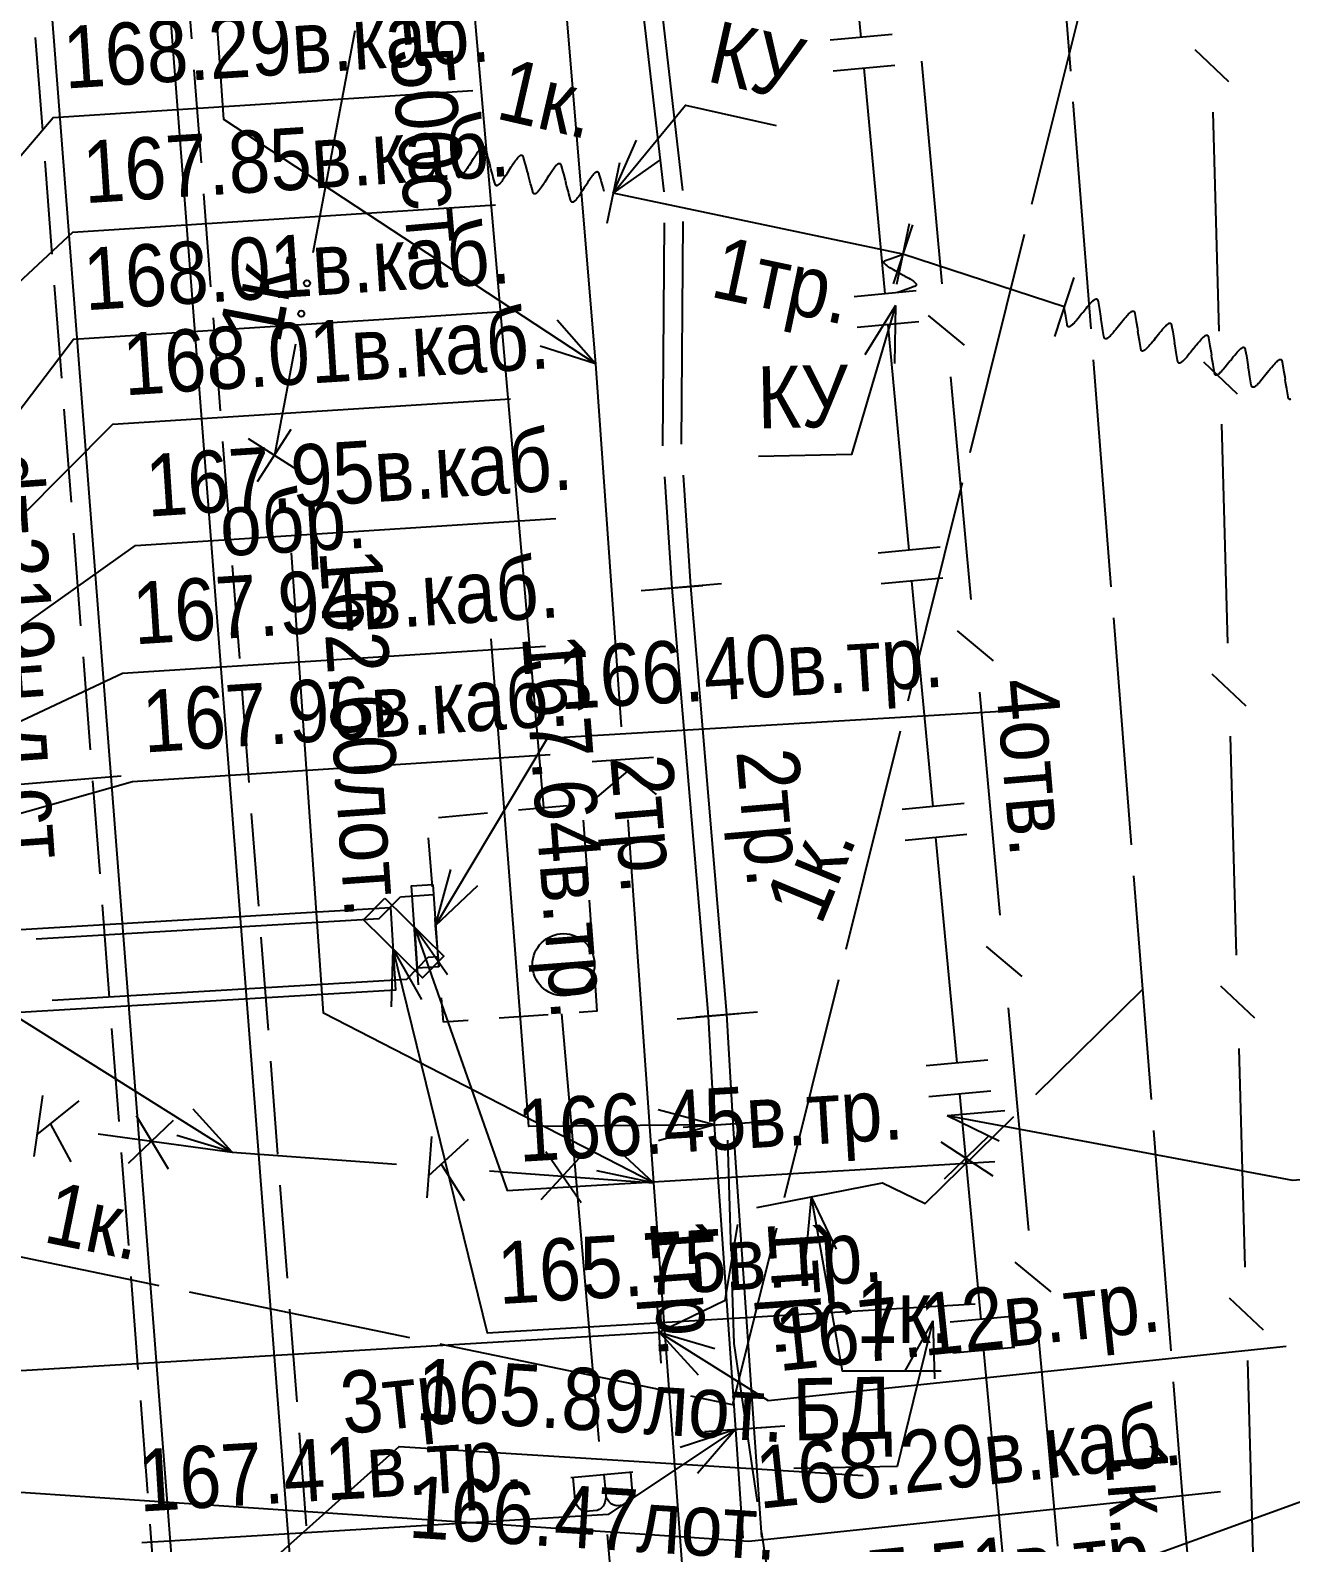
# Model space of a CAD drawing. Header units: metres. Extents: x -3947 to -3704, y 4976 to 6609.
# Drawn here: x -3841.63 to -3821.34, y 5769.34 to 5793.68 of the extents above; entities that cross this region are included whole.
import ezdxf
from ezdxf.enums import TextEntityAlignment as Align

# ---------------------------------------------------------------- set-up
doc = ezdxf.new("R2010")
doc.units = ezdxf.units.M
doc.header["$MEASUREMENT"] = 0
for name, color, linetype, lineweight in [('Водопровод', 7, 'Continuous', 25), ('Водосток', 7, 'Continuous', 25), ('Газопровод', 7, 'Continuous', 25), ('Кабели', 7, 'Continuous', 25), ('Кабель защиты', 7, 'Continuous', 25), ('Кабель связи', 7, 'Continuous', 25), ('Кабель электрический', 7, 'Continuous', 25), ('Канализация самотёчная', 7, 'Continuous', 25), ('Подземные коммуникации', 7, 'Continuous', 25)]:
    doc.layers.add(name, color=color, linetype=linetype, lineweight=lineweight)
doc.styles.add('Style-RUSSIAN_1251', font='RUSSIAN_1251.shx')
doc.styles.add('Style-RUSSIAN_1251 I 0.00000', font='RUSSIAN_1251.shx')

msp = doc.modelspace()

# ---------------------------------------------------------------- linework, layer by layer
at = {"layer": 'Водопровод', "linetype": 'Continuous'}
for p, q in [((-3834.727, 5796.803), (-3833.366, 5781.166)), ((-3833.773, 5781.129), (-3832.985, 5781.202)), ((-3835.059, 5781.009), (-3834.271, 5781.082)), ((-3832.727, 5780.965), (-3832.671, 5780.176)), ((-3835.155, 5779.892), (-3835.219, 5780.68)), ((-3835.104, 5779.268), (-3834.857, 5780.169)), ((-3836.012, 5779.382), (-3835.669, 5779.73)), ((-3835.669, 5779.73), (-3835.139, 5779.767)), ((-3835.104, 5779.268), (-3834.427, 5779.912)), ((-3832.635, 5779.677), (-3832.579, 5778.888)), ((-3841.535, 5779.054), (-3836.012, 5779.382)), ((-3835.446, 5779.244), (-3835.383, 5778.312)), ((-3835.446, 5779.244), (-3834.911, 5778.478)), ((-3835.791, 5778.894), (-3835.82, 5777.96)), ((-3835.791, 5778.894), (-3835.334, 5778.079)), ((-3835.57, 5778.406), (-3835.223, 5778.758)), ((-3835.223, 5778.758), (-3835.069, 5778.769)), ((-3841.278, 5778.067), (-3835.57, 5778.406)), ((-3834.977, 5777.712), (-3835.009, 5778.106)), ((-3833.295, 5777.833), (-3834.084, 5777.776)), ((-3833.076, 5777.848), (-3832.475, 5770.965)), ((-3834.582, 5777.74), (-3834.977, 5777.712)), ((-3831.932, 5770.469), (-3832.926, 5770.382)), ((-3832.894, 5770.385), (-3832.862, 5770.024)), ((-3832.395, 5770.428), (-3832.367, 5770.108)), ((-3832.344, 5769.471), (-3831.743, 5762.588))]:
    msp.add_line(p, q, dxfattribs=at)
at = {"layer": 'Водопровод', "linetype": 'Continuous', "flags": 128}
for points in [[(-3835.104, 5779.268), (-3833.301, 5782.283), (-3825.457, 5782.749)], [(-3848.52, 5778.138), (-3847.956, 5781.033), (-3840.167, 5781.678)], [(-3835.151, 5779.931), (-3835.057, 5778.605), (-3835.399, 5778.581), (-3835.493, 5779.907), (-3835.151, 5779.931)], [(-3835.83, 5779.558), (-3835.752, 5778.23), (-3848.481, 5777.474), (-3848.559, 5778.802), (-3835.83, 5779.558)], [(-3835.92, 5779.711), (-3834.972, 5778.777), (-3835.317, 5778.427), (-3836.265, 5779.361), (-3835.92, 5779.711)], [(-3835.446, 5779.244), (-3833.953, 5775.002), (-3826.102, 5775.469)], [(-3835.05, 5778.605), (-3835.104, 5779.268), (-3835.114, 5779.393)], [(-3835.791, 5778.894), (-3834.277, 5772.713), (-3826.419, 5773.18)], [(-3832.543, 5778.389), (-3832.507, 5777.889), (-3832.796, 5777.868)], [(-3831.969, 5770.466), (-3831.941, 5770.148), (-3831.944, 5770.118), (-3831.958, 5770.066), (-3831.982, 5770.017), (-3831.995, 5769.997), (-3832.012, 5769.979), (-3832.035, 5769.962), (-3832.064, 5769.946), (-3832.078, 5769.941), (-3832.194, 5769.931), (-3832.217, 5769.935), (-3832.247, 5769.945), (-3832.269, 5769.958), (-3832.291, 5769.973), (-3832.314, 5769.999), (-3832.336, 5770.033), (-3832.352, 5770.063), (-3832.367, 5770.108), (-3832.367, 5770.07), (-3832.368, 5770.036), (-3832.379, 5769.986), (-3832.393, 5769.955), (-3832.409, 5769.925), (-3832.438, 5769.893), (-3832.471, 5769.869), (-3832.502, 5769.857), (-3832.692, 5769.841), (-3832.711, 5769.843), (-3832.738, 5769.852), (-3832.769, 5769.87), (-3832.8, 5769.899), (-3832.821, 5769.925), (-3832.846, 5769.97), (-3832.857, 5769.997), (-3832.862, 5770.024)]]:
    msp.add_lwpolyline(points, dxfattribs=at)
at = {"layer": 'Водопровод', "linetype": 'Continuous'}
msp.add_arc((-3833.046, 5778.638), 0.5, 0, 360, dxfattribs=at)
at = {"layer": 'Водосток', "linetype": 'Continuous', "flags": 128}
for points in [[(-3831.834, 5766.138), (-3813.983, 5772.606), (-3806.554, 5772.862)], [(-3842.93, 5764.409), (-3835.69, 5770.882), (-3828.221, 5770.42)]]:
    msp.add_lwpolyline(points, dxfattribs=at)
at = {"layer": 'Газопровод', "linetype": 'Continuous'}
for p, q in [((-3828.255, 5793.562), (-3828.594, 5797.191)), ((-3827.757, 5793.609), (-3828.753, 5793.516)), ((-3827.71, 5793.111), (-3828.706, 5793.018)), ((-3827.869, 5789.436), (-3828.208, 5793.064)), ((-3827.371, 5789.482), (-3828.367, 5789.389)), ((-3827.325, 5788.985), (-3828.32, 5788.891)), ((-3827.483, 5785.309), (-3827.822, 5788.938)), ((-3826.985, 5785.356), (-3827.981, 5785.263)), ((-3826.939, 5784.858), (-3827.934, 5784.765)), ((-3827.097, 5781.183), (-3827.437, 5784.812)), ((-3826.599, 5781.23), (-3827.595, 5781.136)), ((-3826.553, 5780.732), (-3827.548, 5780.639)), ((-3826.711, 5777.057), (-3827.051, 5780.685)), ((-3826.214, 5777.103), (-3827.209, 5777.01)), ((-3826.167, 5776.605), (-3827.163, 5776.512)), ((-3826.325, 5772.93), (-3826.665, 5776.559)), ((-3826.913, 5775.192), (-3826.195, 5775.89)), ((-3826.97, 5775.789), (-3826.133, 5775.243)), ((-3825.828, 5772.977), (-3826.823, 5772.884)), ((-3825.781, 5772.479), (-3826.777, 5772.386)), ((-3825.94, 5768.804), (-3826.279, 5772.432))]:
    msp.add_line(p, q, dxfattribs=at)
at = {"layer": 'Кабели', "linetype": 'Continuous', "flags": 128}
for points in [[(-3846.46, 5786.165), (-3841.262, 5792.274), (-3834.503, 5792.708)], [(-3851.93, 5780.19), (-3840.946, 5790.429), (-3834.138, 5790.866)], [(-3846.346, 5781.581), (-3840.935, 5788.706), (-3834.02, 5789.15)], [(-3846.991, 5780.603), (-3840.302, 5787.335), (-3833.897, 5787.747)], [(-3846.332, 5780.84), (-3839.934, 5785.385), (-3833.168, 5785.819)], [(-3847.077, 5780.074), (-3840.144, 5783.328), (-3833.336, 5783.766)], [(-3846.33, 5779.79), (-3839.986, 5781.589), (-3833.263, 5782.021)], [(-3845.06, 5770.37), (-3830.061, 5769.36), (-3822.473, 5770.159)]]:
    msp.add_lwpolyline(points, dxfattribs=at)
at = {"layer": 'Кабель защиты', "linetype": 'Continuous'}
for p, q in [((-3832.247, 5791.054), (-3831.869, 5791.908)), ((-3832.144, 5791.543), (-3832.35, 5790.565)), ((-3832.247, 5791.054), (-3831.483, 5791.591)), ((-3827.428, 5790.547), (-3827.738, 5789.597)), ((-3827.48, 5790.561), (-3827.686, 5789.583)), ((-3824.832, 5789.7), (-3825.142, 5788.75)), ((-3827.702, 5789.246), (-3828.197, 5788.454)), ((-3827.702, 5789.246), (-3827.717, 5788.312))]:
    msp.add_line(p, q, dxfattribs=at)
at = {"layer": 'Кабель защиты', "linetype": 'Continuous', "flags": 128}
for points in [[(-3832.247, 5791.054), (-3831.084, 5792.472), (-3829.623, 5792.143)], [(-3834.532, 5791.555), (-3834.523, 5791.568), (-3834.496, 5791.611), (-3834.483, 5791.631), (-3834.465, 5791.659), (-3834.443, 5791.691), (-3834.428, 5791.712), (-3834.413, 5791.733), (-3834.402, 5791.747), (-3834.389, 5791.762), (-3834.381, 5791.77), (-3834.374, 5791.777), (-3834.368, 5791.783), (-3834.365, 5791.786), (-3834.362, 5791.788), (-3834.357, 5791.792), (-3834.354, 5791.794), (-3834.351, 5791.796), (-3834.348, 5791.798), (-3834.345, 5791.799), (-3834.341, 5791.8), (-3834.339, 5791.801), (-3834.337, 5791.801), (-3834.335, 5791.801), (-3834.334, 5791.802), (-3834.332, 5791.802), (-3834.33, 5791.802), (-3834.329, 5791.801), (-3834.327, 5791.801), (-3834.326, 5791.801), (-3834.325, 5791.8), (-3834.324, 5791.8), (-3834.323, 5791.799), (-3834.322, 5791.798), (-3834.32, 5791.798), (-3834.319, 5791.797), (-3834.317, 5791.795), (-3834.316, 5791.794), (-3834.316, 5791.793), (-3834.315, 5791.792), (-3834.314, 5791.79), (-3834.313, 5791.789), (-3834.312, 5791.788), (-3834.311, 5791.785), (-3834.31, 5791.783), (-3834.308, 5791.78), (-3834.307, 5791.775), (-3834.305, 5791.771), (-3834.303, 5791.763), (-3834.276, 5791.668), (-3834.267, 5791.636), (-3834.238, 5791.53), (-3834.227, 5791.488)], [(-3833.922, 5791.422), (-3833.914, 5791.434), (-3833.886, 5791.478), (-3833.874, 5791.497), (-3833.855, 5791.526), (-3833.834, 5791.557), (-3833.819, 5791.579), (-3833.804, 5791.599), (-3833.792, 5791.614), (-3833.78, 5791.628), (-3833.772, 5791.637), (-3833.765, 5791.644), (-3833.759, 5791.649), (-3833.756, 5791.652), (-3833.753, 5791.654), (-3833.748, 5791.658), (-3833.744, 5791.661), (-3833.741, 5791.662), (-3833.738, 5791.664), (-3833.735, 5791.665), (-3833.732, 5791.667), (-3833.729, 5791.667), (-3833.728, 5791.668), (-3833.726, 5791.668), (-3833.724, 5791.668), (-3833.723, 5791.668), (-3833.721, 5791.668), (-3833.719, 5791.668), (-3833.717, 5791.667), (-3833.716, 5791.667), (-3833.715, 5791.666), (-3833.714, 5791.666), (-3833.713, 5791.665), (-3833.712, 5791.665), (-3833.711, 5791.664), (-3833.71, 5791.663), (-3833.708, 5791.661), (-3833.707, 5791.66), (-3833.706, 5791.659), (-3833.705, 5791.658), (-3833.704, 5791.657), (-3833.703, 5791.655), (-3833.703, 5791.654), (-3833.701, 5791.651), (-3833.7, 5791.649), (-3833.699, 5791.646), (-3833.697, 5791.642), (-3833.696, 5791.638), (-3833.694, 5791.63), (-3833.666, 5791.534), (-3833.658, 5791.502), (-3833.629, 5791.396), (-3833.617, 5791.355)], [(-3834.532, 5791.555), (-3834.54, 5791.542), (-3834.567, 5791.499), (-3834.58, 5791.48), (-3834.599, 5791.451), (-3834.62, 5791.42), (-3834.635, 5791.398), (-3834.65, 5791.378), (-3834.662, 5791.363), (-3834.674, 5791.349), (-3834.682, 5791.34), (-3834.689, 5791.333), (-3834.695, 5791.327), (-3834.698, 5791.325), (-3834.701, 5791.323), (-3834.706, 5791.319), (-3834.71, 5791.316), (-3834.712, 5791.315), (-3834.715, 5791.313), (-3834.718, 5791.312), (-3834.722, 5791.31), (-3834.725, 5791.31), (-3834.726, 5791.309), (-3834.728, 5791.309), (-3834.729, 5791.309), (-3834.731, 5791.309), (-3834.733, 5791.309), (-3834.735, 5791.309), (-3834.737, 5791.31), (-3834.737, 5791.31), (-3834.738, 5791.311), (-3834.739, 5791.311), (-3834.74, 5791.312), (-3834.742, 5791.312), (-3834.743, 5791.313), (-3834.744, 5791.314), (-3834.746, 5791.316), (-3834.747, 5791.317), (-3834.747, 5791.318), (-3834.748, 5791.319), (-3834.749, 5791.32), (-3834.75, 5791.321), (-3834.751, 5791.323), (-3834.753, 5791.326), (-3834.754, 5791.328), (-3834.755, 5791.331), (-3834.757, 5791.335), (-3834.758, 5791.339), (-3834.76, 5791.347), (-3834.787, 5791.443), (-3834.796, 5791.475), (-3834.825, 5791.581), (-3834.836, 5791.622)], [(-3833.922, 5791.422), (-3833.93, 5791.409), (-3833.958, 5791.366), (-3833.97, 5791.346), (-3833.989, 5791.318), (-3834.011, 5791.286), (-3834.026, 5791.265), (-3834.041, 5791.244), (-3834.052, 5791.23), (-3834.064, 5791.215), (-3834.072, 5791.207), (-3834.079, 5791.2), (-3834.086, 5791.194), (-3834.088, 5791.191), (-3834.091, 5791.189), (-3834.097, 5791.185), (-3834.1, 5791.183), (-3834.103, 5791.181), (-3834.106, 5791.179), (-3834.109, 5791.178), (-3834.113, 5791.177), (-3834.115, 5791.176), (-3834.117, 5791.176), (-3834.118, 5791.175), (-3834.12, 5791.175), (-3834.121, 5791.175), (-3834.123, 5791.175), (-3834.125, 5791.176), (-3834.127, 5791.176), (-3834.128, 5791.176), (-3834.129, 5791.177), (-3834.13, 5791.177), (-3834.131, 5791.178), (-3834.132, 5791.178), (-3834.133, 5791.179), (-3834.135, 5791.18), (-3834.136, 5791.182), (-3834.137, 5791.183), (-3834.138, 5791.184), (-3834.139, 5791.185), (-3834.14, 5791.186), (-3834.141, 5791.188), (-3834.142, 5791.189), (-3834.143, 5791.192), (-3834.144, 5791.194), (-3834.145, 5791.197), (-3834.147, 5791.202), (-3834.148, 5791.206), (-3834.151, 5791.213), (-3834.178, 5791.309), (-3834.186, 5791.341), (-3834.215, 5791.447), (-3834.227, 5791.488)], [(-3833.313, 5791.288), (-3833.304, 5791.301), (-3833.277, 5791.344), (-3833.264, 5791.363), (-3833.246, 5791.392), (-3833.224, 5791.424), (-3833.209, 5791.445), (-3833.194, 5791.465), (-3833.183, 5791.48), (-3833.17, 5791.494), (-3833.162, 5791.503), (-3833.155, 5791.51), (-3833.149, 5791.516), (-3833.146, 5791.518), (-3833.143, 5791.521), (-3833.138, 5791.525), (-3833.134, 5791.527), (-3833.132, 5791.529), (-3833.129, 5791.53), (-3833.126, 5791.532), (-3833.122, 5791.533), (-3833.12, 5791.533), (-3833.118, 5791.534), (-3833.116, 5791.534), (-3833.115, 5791.534), (-3833.113, 5791.534), (-3833.111, 5791.534), (-3833.11, 5791.534), (-3833.108, 5791.533), (-3833.107, 5791.533), (-3833.106, 5791.533), (-3833.105, 5791.532), (-3833.104, 5791.532), (-3833.103, 5791.531), (-3833.101, 5791.53), (-3833.1, 5791.529), (-3833.098, 5791.528), (-3833.097, 5791.527), (-3833.097, 5791.526), (-3833.096, 5791.524), (-3833.095, 5791.523), (-3833.094, 5791.522), (-3833.093, 5791.521), (-3833.092, 5791.518), (-3833.091, 5791.516), (-3833.089, 5791.512), (-3833.088, 5791.508), (-3833.086, 5791.504), (-3833.084, 5791.496), (-3833.057, 5791.4), (-3833.048, 5791.368), (-3833.019, 5791.262), (-3833.008, 5791.221)], [(-3833.313, 5791.288), (-3833.321, 5791.275), (-3833.348, 5791.232), (-3833.361, 5791.213), (-3833.38, 5791.184), (-3833.401, 5791.152), (-3833.416, 5791.131), (-3833.431, 5791.111), (-3833.443, 5791.096), (-3833.455, 5791.082), (-3833.463, 5791.073), (-3833.47, 5791.066), (-3833.476, 5791.06), (-3833.479, 5791.058), (-3833.482, 5791.055), (-3833.487, 5791.051), (-3833.491, 5791.049), (-3833.493, 5791.047), (-3833.496, 5791.046), (-3833.499, 5791.044), (-3833.503, 5791.043), (-3833.506, 5791.042), (-3833.507, 5791.042), (-3833.509, 5791.042), (-3833.51, 5791.042), (-3833.512, 5791.042), (-3833.514, 5791.042), (-3833.516, 5791.042), (-3833.518, 5791.042), (-3833.518, 5791.043), (-3833.519, 5791.043), (-3833.52, 5791.044), (-3833.521, 5791.044), (-3833.523, 5791.045), (-3833.524, 5791.046), (-3833.525, 5791.047), (-3833.527, 5791.048), (-3833.528, 5791.049), (-3833.528, 5791.05), (-3833.529, 5791.051), (-3833.53, 5791.053), (-3833.531, 5791.054), (-3833.532, 5791.055), (-3833.534, 5791.058), (-3833.535, 5791.06), (-3833.536, 5791.063), (-3833.538, 5791.068), (-3833.539, 5791.072), (-3833.541, 5791.08), (-3833.568, 5791.176), (-3833.577, 5791.207), (-3833.606, 5791.313), (-3833.617, 5791.355)], [(-3832.703, 5791.154), (-3832.711, 5791.141), (-3832.739, 5791.098), (-3832.751, 5791.079), (-3832.77, 5791.05), (-3832.791, 5791.019), (-3832.807, 5790.997), (-3832.822, 5790.977), (-3832.833, 5790.962), (-3832.845, 5790.948), (-3832.853, 5790.939), (-3832.86, 5790.932), (-3832.867, 5790.926), (-3832.869, 5790.924), (-3832.872, 5790.921), (-3832.878, 5790.918), (-3832.881, 5790.915), (-3832.884, 5790.914), (-3832.887, 5790.912), (-3832.89, 5790.911), (-3832.894, 5790.909), (-3832.896, 5790.909), (-3832.898, 5790.908), (-3832.899, 5790.908), (-3832.901, 5790.908), (-3832.902, 5790.908), (-3832.904, 5790.908), (-3832.906, 5790.908), (-3832.908, 5790.909), (-3832.909, 5790.909), (-3832.91, 5790.909), (-3832.911, 5790.91), (-3832.912, 5790.91), (-3832.913, 5790.911), (-3832.914, 5790.912), (-3832.916, 5790.913), (-3832.917, 5790.914), (-3832.918, 5790.916), (-3832.919, 5790.916), (-3832.92, 5790.918), (-3832.921, 5790.919), (-3832.922, 5790.92), (-3832.923, 5790.922), (-3832.924, 5790.924), (-3832.925, 5790.926), (-3832.926, 5790.93), (-3832.928, 5790.934), (-3832.929, 5790.938), (-3832.932, 5790.946), (-3832.959, 5791.042), (-3832.967, 5791.074), (-3832.996, 5791.18), (-3833.008, 5791.221)], [(-3832.703, 5791.154), (-3832.695, 5791.167), (-3832.667, 5791.21), (-3832.655, 5791.229), (-3832.636, 5791.258), (-3832.615, 5791.29), (-3832.6, 5791.311), (-3832.585, 5791.331), (-3832.573, 5791.346), (-3832.561, 5791.36), (-3832.553, 5791.369), (-3832.546, 5791.376), (-3832.54, 5791.382), (-3832.537, 5791.384), (-3832.534, 5791.387), (-3832.529, 5791.391), (-3832.525, 5791.393), (-3832.522, 5791.395), (-3832.519, 5791.396), (-3832.516, 5791.398), (-3832.513, 5791.399), (-3832.51, 5791.4), (-3832.509, 5791.4), (-3832.507, 5791.4), (-3832.505, 5791.4), (-3832.504, 5791.401), (-3832.502, 5791.4), (-3832.5, 5791.4), (-3832.498, 5791.4), (-3832.497, 5791.399), (-3832.496, 5791.399), (-3832.495, 5791.399), (-3832.494, 5791.398), (-3832.493, 5791.397), (-3832.492, 5791.396), (-3832.491, 5791.395), (-3832.489, 5791.394), (-3832.488, 5791.393), (-3832.487, 5791.392), (-3832.486, 5791.391), (-3832.485, 5791.389), (-3832.484, 5791.388), (-3832.484, 5791.387), (-3832.482, 5791.384), (-3832.481, 5791.382), (-3832.48, 5791.379), (-3832.478, 5791.374), (-3832.477, 5791.37), (-3832.475, 5791.362), (-3832.447, 5791.266), (-3832.439, 5791.235), (-3832.41, 5791.129), (-3832.398, 5791.087)], [(-3827.583, 5790.072), (-3832.247, 5791.054)], [(-3827.627, 5789.764), (-3827.641, 5789.771), (-3827.686, 5789.795), (-3827.706, 5789.806), (-3827.736, 5789.823), (-3827.769, 5789.842), (-3827.791, 5789.855), (-3827.813, 5789.869), (-3827.828, 5789.879), (-3827.843, 5789.89), (-3827.853, 5789.898), (-3827.86, 5789.904), (-3827.866, 5789.91), (-3827.869, 5789.913), (-3827.872, 5789.915), (-3827.876, 5789.92), (-3827.879, 5789.924), (-3827.88, 5789.926), (-3827.882, 5789.929), (-3827.884, 5789.932), (-3827.885, 5789.936), (-3827.886, 5789.938), (-3827.887, 5789.94), (-3827.887, 5789.941), (-3827.887, 5789.943), (-3827.888, 5789.944), (-3827.888, 5789.946), (-3827.887, 5789.948), (-3827.887, 5789.95), (-3827.887, 5789.951), (-3827.887, 5789.952), (-3827.886, 5789.953), (-3827.886, 5789.954), (-3827.885, 5789.955), (-3827.884, 5789.957), (-3827.883, 5789.958), (-3827.882, 5789.96), (-3827.881, 5789.961), (-3827.88, 5789.962), (-3827.879, 5789.963), (-3827.878, 5789.964), (-3827.876, 5789.965), (-3827.875, 5789.965), (-3827.873, 5789.967), (-3827.871, 5789.968), (-3827.867, 5789.97), (-3827.863, 5789.972), (-3827.859, 5789.973), (-3827.852, 5789.976), (-3827.758, 5790.01), (-3827.727, 5790.021), (-3827.623, 5790.058), (-3827.583, 5790.072)], [(-3824.987, 5789.225), (-3827.583, 5790.072)], [(-3827.627, 5789.764), (-3827.614, 5789.756), (-3827.569, 5789.732), (-3827.549, 5789.721), (-3827.519, 5789.704), (-3827.486, 5789.685), (-3827.463, 5789.672), (-3827.442, 5789.658), (-3827.426, 5789.648), (-3827.411, 5789.637), (-3827.402, 5789.629), (-3827.395, 5789.623), (-3827.388, 5789.617), (-3827.386, 5789.614), (-3827.383, 5789.612), (-3827.379, 5789.607), (-3827.376, 5789.603), (-3827.374, 5789.601), (-3827.372, 5789.598), (-3827.371, 5789.595), (-3827.369, 5789.591), (-3827.368, 5789.589), (-3827.368, 5789.587), (-3827.368, 5789.586), (-3827.367, 5789.584), (-3827.367, 5789.583), (-3827.367, 5789.581), (-3827.367, 5789.579), (-3827.368, 5789.577), (-3827.368, 5789.576), (-3827.368, 5789.575), (-3827.369, 5789.574), (-3827.369, 5789.573), (-3827.37, 5789.572), (-3827.37, 5789.571), (-3827.371, 5789.569), (-3827.373, 5789.567), (-3827.374, 5789.566), (-3827.374, 5789.566), (-3827.376, 5789.564), (-3827.377, 5789.563), (-3827.378, 5789.562), (-3827.379, 5789.562), (-3827.382, 5789.56), (-3827.384, 5789.559), (-3827.387, 5789.557), (-3827.391, 5789.555), (-3827.395, 5789.554), (-3827.403, 5789.551), (-3827.497, 5789.517), (-3827.528, 5789.506), (-3827.631, 5789.469), (-3827.672, 5789.455)], [(-3827.702, 5789.246), (-3828.411, 5786.848), (-3829.907, 5786.818)], [(-3824.691, 5789.128), (-3824.7, 5789.116), (-3824.732, 5789.076), (-3824.746, 5789.058), (-3824.768, 5789.031), (-3824.793, 5789.002), (-3824.81, 5788.982), (-3824.827, 5788.963), (-3824.84, 5788.95), (-3824.853, 5788.937), (-3824.862, 5788.929), (-3824.87, 5788.923), (-3824.877, 5788.918), (-3824.88, 5788.916), (-3824.883, 5788.914), (-3824.888, 5788.91), (-3824.892, 5788.908), (-3824.895, 5788.907), (-3824.898, 5788.906), (-3824.901, 5788.904), (-3824.905, 5788.903), (-3824.908, 5788.903), (-3824.909, 5788.903), (-3824.911, 5788.903), (-3824.913, 5788.903), (-3824.914, 5788.903), (-3824.916, 5788.903), (-3824.918, 5788.904), (-3824.92, 5788.904), (-3824.92, 5788.905), (-3824.921, 5788.905), (-3824.922, 5788.906), (-3824.923, 5788.906), (-3824.924, 5788.907), (-3824.925, 5788.908), (-3824.927, 5788.909), (-3824.928, 5788.911), (-3824.929, 5788.912), (-3824.93, 5788.913), (-3824.931, 5788.914), (-3824.931, 5788.916), (-3824.932, 5788.917), (-3824.933, 5788.919), (-3824.934, 5788.922), (-3824.935, 5788.924), (-3824.936, 5788.927), (-3824.937, 5788.932), (-3824.938, 5788.936), (-3824.939, 5788.944), (-3824.957, 5789.042), (-3824.962, 5789.075), (-3824.98, 5789.183), (-3824.987, 5789.225)], [(-3824.691, 5789.128), (-3824.681, 5789.14), (-3824.65, 5789.18), (-3824.635, 5789.198), (-3824.614, 5789.225), (-3824.589, 5789.254), (-3824.572, 5789.274), (-3824.555, 5789.292), (-3824.542, 5789.306), (-3824.528, 5789.319), (-3824.52, 5789.327), (-3824.512, 5789.333), (-3824.505, 5789.338), (-3824.502, 5789.34), (-3824.499, 5789.342), (-3824.493, 5789.346), (-3824.49, 5789.348), (-3824.487, 5789.349), (-3824.483, 5789.35), (-3824.48, 5789.351), (-3824.477, 5789.352), (-3824.474, 5789.353), (-3824.472, 5789.353), (-3824.471, 5789.353), (-3824.469, 5789.353), (-3824.468, 5789.353), (-3824.466, 5789.352), (-3824.464, 5789.352), (-3824.462, 5789.351), (-3824.461, 5789.351), (-3824.46, 5789.351), (-3824.459, 5789.35), (-3824.458, 5789.349), (-3824.457, 5789.349), (-3824.456, 5789.348), (-3824.455, 5789.346), (-3824.454, 5789.345), (-3824.453, 5789.344), (-3824.452, 5789.343), (-3824.451, 5789.341), (-3824.45, 5789.34), (-3824.45, 5789.338), (-3824.449, 5789.337), (-3824.448, 5789.334), (-3824.447, 5789.332), (-3824.446, 5789.329), (-3824.445, 5789.324), (-3824.444, 5789.32), (-3824.442, 5789.312), (-3824.425, 5789.214), (-3824.42, 5789.181), (-3824.402, 5789.073), (-3824.394, 5789.031)], [(-3824.098, 5788.933), (-3824.107, 5788.921), (-3824.139, 5788.881), (-3824.153, 5788.863), (-3824.175, 5788.837), (-3824.2, 5788.807), (-3824.217, 5788.788), (-3824.234, 5788.769), (-3824.247, 5788.755), (-3824.26, 5788.742), (-3824.269, 5788.735), (-3824.277, 5788.728), (-3824.284, 5788.723), (-3824.287, 5788.721), (-3824.29, 5788.719), (-3824.296, 5788.715), (-3824.299, 5788.714), (-3824.302, 5788.712), (-3824.305, 5788.711), (-3824.309, 5788.71), (-3824.312, 5788.709), (-3824.315, 5788.708), (-3824.316, 5788.708), (-3824.318, 5788.708), (-3824.32, 5788.708), (-3824.321, 5788.708), (-3824.323, 5788.709), (-3824.325, 5788.709), (-3824.327, 5788.71), (-3824.327, 5788.71), (-3824.329, 5788.711), (-3824.329, 5788.711), (-3824.33, 5788.712), (-3824.331, 5788.713), (-3824.333, 5788.714), (-3824.334, 5788.715), (-3824.335, 5788.716), (-3824.336, 5788.718), (-3824.337, 5788.719), (-3824.338, 5788.72), (-3824.339, 5788.721), (-3824.339, 5788.723), (-3824.34, 5788.724), (-3824.341, 5788.727), (-3824.342, 5788.729), (-3824.343, 5788.733), (-3824.344, 5788.737), (-3824.345, 5788.741), (-3824.346, 5788.749), (-3824.364, 5788.847), (-3824.369, 5788.88), (-3824.387, 5788.988), (-3824.394, 5789.031)], [(-3824.098, 5788.933), (-3824.089, 5788.945), (-3824.057, 5788.985), (-3824.043, 5789.003), (-3824.021, 5789.03), (-3823.996, 5789.059), (-3823.979, 5789.079), (-3823.962, 5789.098), (-3823.949, 5789.111), (-3823.936, 5789.124), (-3823.927, 5789.132), (-3823.919, 5789.138), (-3823.912, 5789.143), (-3823.909, 5789.146), (-3823.906, 5789.148), (-3823.9, 5789.151), (-3823.897, 5789.153), (-3823.894, 5789.154), (-3823.891, 5789.156), (-3823.887, 5789.157), (-3823.884, 5789.158), (-3823.881, 5789.158), (-3823.88, 5789.158), (-3823.878, 5789.158), (-3823.876, 5789.158), (-3823.875, 5789.158), (-3823.873, 5789.158), (-3823.871, 5789.157), (-3823.869, 5789.157), (-3823.869, 5789.156), (-3823.867, 5789.156), (-3823.867, 5789.155), (-3823.866, 5789.155), (-3823.865, 5789.154), (-3823.863, 5789.153), (-3823.862, 5789.152), (-3823.861, 5789.15), (-3823.86, 5789.149), (-3823.859, 5789.148), (-3823.858, 5789.147), (-3823.857, 5789.145), (-3823.857, 5789.144), (-3823.856, 5789.143), (-3823.855, 5789.139), (-3823.854, 5789.137), (-3823.853, 5789.134), (-3823.852, 5789.129), (-3823.851, 5789.125), (-3823.85, 5789.117), (-3823.832, 5789.019), (-3823.827, 5788.987), (-3823.809, 5788.878), (-3823.802, 5788.836)], [(-3823.505, 5788.739), (-3823.515, 5788.727), (-3823.546, 5788.686), (-3823.561, 5788.669), (-3823.582, 5788.642), (-3823.607, 5788.613), (-3823.624, 5788.593), (-3823.641, 5788.574), (-3823.654, 5788.561), (-3823.668, 5788.548), (-3823.676, 5788.54), (-3823.684, 5788.534), (-3823.691, 5788.528), (-3823.694, 5788.526), (-3823.697, 5788.524), (-3823.703, 5788.521), (-3823.706, 5788.519), (-3823.709, 5788.517), (-3823.713, 5788.516), (-3823.716, 5788.515), (-3823.719, 5788.514), (-3823.722, 5788.514), (-3823.724, 5788.514), (-3823.725, 5788.514), (-3823.727, 5788.514), (-3823.728, 5788.514), (-3823.73, 5788.514), (-3823.732, 5788.514), (-3823.734, 5788.515), (-3823.735, 5788.515), (-3823.736, 5788.516), (-3823.737, 5788.517), (-3823.738, 5788.517), (-3823.739, 5788.518), (-3823.74, 5788.519), (-3823.741, 5788.52), (-3823.742, 5788.522), (-3823.743, 5788.523), (-3823.744, 5788.524), (-3823.745, 5788.525), (-3823.746, 5788.527), (-3823.746, 5788.528), (-3823.747, 5788.529), (-3823.748, 5788.532), (-3823.749, 5788.535), (-3823.75, 5788.538), (-3823.751, 5788.542), (-3823.752, 5788.547), (-3823.754, 5788.555), (-3823.771, 5788.653), (-3823.776, 5788.685), (-3823.794, 5788.794), (-3823.802, 5788.836)], [(-3823.505, 5788.739), (-3823.496, 5788.751), (-3823.464, 5788.791), (-3823.45, 5788.809), (-3823.428, 5788.835), (-3823.403, 5788.865), (-3823.386, 5788.884), (-3823.369, 5788.903), (-3823.356, 5788.916), (-3823.343, 5788.929), (-3823.334, 5788.937), (-3823.326, 5788.944), (-3823.319, 5788.949), (-3823.316, 5788.951), (-3823.313, 5788.953), (-3823.308, 5788.956), (-3823.304, 5788.958), (-3823.301, 5788.96), (-3823.298, 5788.961), (-3823.295, 5788.962), (-3823.291, 5788.963), (-3823.288, 5788.963), (-3823.287, 5788.964), (-3823.285, 5788.964), (-3823.283, 5788.964), (-3823.282, 5788.964), (-3823.28, 5788.963), (-3823.278, 5788.963), (-3823.276, 5788.962), (-3823.276, 5788.962), (-3823.275, 5788.961), (-3823.274, 5788.961), (-3823.273, 5788.96), (-3823.272, 5788.959), (-3823.271, 5788.958), (-3823.269, 5788.957), (-3823.268, 5788.955), (-3823.267, 5788.954), (-3823.266, 5788.953), (-3823.265, 5788.952), (-3823.265, 5788.951), (-3823.264, 5788.949), (-3823.263, 5788.948), (-3823.262, 5788.945), (-3823.261, 5788.943), (-3823.26, 5788.939), (-3823.259, 5788.935), (-3823.258, 5788.931), (-3823.257, 5788.923), (-3823.239, 5788.825), (-3823.234, 5788.792), (-3823.216, 5788.684), (-3823.209, 5788.641)], [(-3822.912, 5788.544), (-3822.903, 5788.556), (-3822.871, 5788.596), (-3822.857, 5788.614), (-3822.835, 5788.641), (-3822.811, 5788.67), (-3822.793, 5788.69), (-3822.776, 5788.708), (-3822.764, 5788.722), (-3822.75, 5788.735), (-3822.741, 5788.743), (-3822.734, 5788.749), (-3822.727, 5788.754), (-3822.724, 5788.756), (-3822.72, 5788.758), (-3822.715, 5788.762), (-3822.711, 5788.764), (-3822.708, 5788.765), (-3822.705, 5788.766), (-3822.702, 5788.767), (-3822.698, 5788.768), (-3822.695, 5788.769), (-3822.694, 5788.769), (-3822.692, 5788.769), (-3822.691, 5788.769), (-3822.689, 5788.769), (-3822.687, 5788.769), (-3822.685, 5788.768), (-3822.684, 5788.767), (-3822.683, 5788.767), (-3822.682, 5788.767), (-3822.681, 5788.766), (-3822.68, 5788.765), (-3822.679, 5788.765), (-3822.678, 5788.764), (-3822.676, 5788.762), (-3822.675, 5788.761), (-3822.674, 5788.76), (-3822.673, 5788.759), (-3822.673, 5788.757), (-3822.672, 5788.756), (-3822.671, 5788.755), (-3822.67, 5788.753), (-3822.669, 5788.75), (-3822.668, 5788.748), (-3822.667, 5788.745), (-3822.666, 5788.74), (-3822.665, 5788.736), (-3822.664, 5788.728), (-3822.647, 5788.63), (-3822.641, 5788.597), (-3822.623, 5788.489), (-3822.616, 5788.447)], [(-3822.912, 5788.544), (-3822.922, 5788.532), (-3822.953, 5788.492), (-3822.968, 5788.474), (-3822.989, 5788.447), (-3823.014, 5788.418), (-3823.031, 5788.398), (-3823.048, 5788.38), (-3823.061, 5788.366), (-3823.075, 5788.353), (-3823.083, 5788.345), (-3823.091, 5788.339), (-3823.098, 5788.334), (-3823.101, 5788.332), (-3823.104, 5788.33), (-3823.11, 5788.326), (-3823.114, 5788.324), (-3823.116, 5788.323), (-3823.12, 5788.322), (-3823.123, 5788.32), (-3823.127, 5788.32), (-3823.129, 5788.319), (-3823.131, 5788.319), (-3823.132, 5788.319), (-3823.134, 5788.319), (-3823.135, 5788.319), (-3823.137, 5788.319), (-3823.139, 5788.32), (-3823.141, 5788.32), (-3823.142, 5788.321), (-3823.143, 5788.321), (-3823.144, 5788.322), (-3823.145, 5788.323), (-3823.146, 5788.323), (-3823.147, 5788.324), (-3823.148, 5788.325), (-3823.15, 5788.327), (-3823.15, 5788.328), (-3823.151, 5788.329), (-3823.152, 5788.33), (-3823.153, 5788.332), (-3823.154, 5788.333), (-3823.154, 5788.335), (-3823.155, 5788.338), (-3823.156, 5788.34), (-3823.157, 5788.343), (-3823.158, 5788.348), (-3823.159, 5788.352), (-3823.161, 5788.36), (-3823.178, 5788.458), (-3823.183, 5788.491), (-3823.202, 5788.599), (-3823.209, 5788.641)], [(-3822.319, 5788.349), (-3822.31, 5788.361), (-3822.278, 5788.401), (-3822.264, 5788.419), (-3822.242, 5788.446), (-3822.218, 5788.475), (-3822.201, 5788.495), (-3822.184, 5788.514), (-3822.171, 5788.527), (-3822.157, 5788.54), (-3822.148, 5788.548), (-3822.141, 5788.554), (-3822.134, 5788.559), (-3822.131, 5788.562), (-3822.127, 5788.564), (-3822.122, 5788.567), (-3822.118, 5788.569), (-3822.115, 5788.57), (-3822.112, 5788.572), (-3822.109, 5788.573), (-3822.105, 5788.574), (-3822.103, 5788.574), (-3822.101, 5788.574), (-3822.099, 5788.574), (-3822.098, 5788.574), (-3822.096, 5788.574), (-3822.094, 5788.574), (-3822.093, 5788.573), (-3822.091, 5788.573), (-3822.09, 5788.572), (-3822.089, 5788.572), (-3822.088, 5788.571), (-3822.087, 5788.571), (-3822.086, 5788.57), (-3822.085, 5788.569), (-3822.084, 5788.568), (-3822.082, 5788.566), (-3822.081, 5788.565), (-3822.081, 5788.564), (-3822.08, 5788.563), (-3822.079, 5788.561), (-3822.078, 5788.56), (-3822.078, 5788.559), (-3822.076, 5788.556), (-3822.076, 5788.553), (-3822.074, 5788.55), (-3822.073, 5788.546), (-3822.072, 5788.541), (-3822.071, 5788.533), (-3822.054, 5788.435), (-3822.048, 5788.403), (-3822.03, 5788.294), (-3822.023, 5788.252)], [(-3822.319, 5788.349), (-3822.329, 5788.337), (-3822.361, 5788.297), (-3822.375, 5788.279), (-3822.397, 5788.253), (-3822.421, 5788.223), (-3822.438, 5788.204), (-3822.455, 5788.185), (-3822.468, 5788.172), (-3822.482, 5788.158), (-3822.491, 5788.151), (-3822.498, 5788.144), (-3822.505, 5788.139), (-3822.508, 5788.137), (-3822.511, 5788.135), (-3822.517, 5788.132), (-3822.521, 5788.13), (-3822.524, 5788.128), (-3822.527, 5788.127), (-3822.53, 5788.126), (-3822.534, 5788.125), (-3822.536, 5788.124), (-3822.538, 5788.124), (-3822.539, 5788.124), (-3822.541, 5788.124), (-3822.542, 5788.124), (-3822.545, 5788.125), (-3822.546, 5788.125), (-3822.548, 5788.126), (-3822.549, 5788.126), (-3822.55, 5788.127), (-3822.551, 5788.127), (-3822.552, 5788.128), (-3822.553, 5788.129), (-3822.554, 5788.13), (-3822.555, 5788.131), (-3822.557, 5788.132), (-3822.558, 5788.134), (-3822.558, 5788.135), (-3822.559, 5788.136), (-3822.56, 5788.137), (-3822.561, 5788.139), (-3822.561, 5788.14), (-3822.563, 5788.143), (-3822.563, 5788.145), (-3822.564, 5788.149), (-3822.566, 5788.153), (-3822.566, 5788.157), (-3822.568, 5788.165), (-3822.585, 5788.263), (-3822.59, 5788.296), (-3822.609, 5788.404), (-3822.616, 5788.447)], [(-3821.727, 5788.155), (-3821.736, 5788.143), (-3821.768, 5788.103), (-3821.782, 5788.085), (-3821.804, 5788.058), (-3821.828, 5788.029), (-3821.845, 5788.009), (-3821.862, 5787.99), (-3821.875, 5787.977), (-3821.889, 5787.964), (-3821.898, 5787.956), (-3821.905, 5787.95), (-3821.912, 5787.945), (-3821.915, 5787.942), (-3821.918, 5787.94), (-3821.924, 5787.937), (-3821.928, 5787.935), (-3821.931, 5787.934), (-3821.934, 5787.932), (-3821.937, 5787.931), (-3821.941, 5787.93), (-3821.943, 5787.93), (-3821.945, 5787.93), (-3821.947, 5787.93), (-3821.948, 5787.93), (-3821.95, 5787.93), (-3821.952, 5787.93), (-3821.953, 5787.931), (-3821.955, 5787.931), (-3821.956, 5787.932), (-3821.957, 5787.932), (-3821.958, 5787.933), (-3821.959, 5787.933), (-3821.96, 5787.934), (-3821.961, 5787.935), (-3821.962, 5787.936), (-3821.964, 5787.938), (-3821.965, 5787.939), (-3821.965, 5787.94), (-3821.966, 5787.941), (-3821.967, 5787.943), (-3821.968, 5787.944), (-3821.968, 5787.945), (-3821.97, 5787.948), (-3821.97, 5787.951), (-3821.972, 5787.954), (-3821.973, 5787.958), (-3821.974, 5787.963), (-3821.975, 5787.971), (-3821.992, 5788.069), (-3821.998, 5788.101), (-3822.016, 5788.21), (-3822.023, 5788.252)], [(-3821.727, 5788.155), (-3821.717, 5788.167), (-3821.685, 5788.207), (-3821.671, 5788.225), (-3821.649, 5788.251), (-3821.625, 5788.281), (-3821.608, 5788.3), (-3821.591, 5788.319), (-3821.578, 5788.332), (-3821.564, 5788.346), (-3821.555, 5788.353), (-3821.548, 5788.36), (-3821.541, 5788.365), (-3821.538, 5788.367), (-3821.535, 5788.369), (-3821.529, 5788.372), (-3821.525, 5788.374), (-3821.522, 5788.376), (-3821.519, 5788.377), (-3821.516, 5788.378), (-3821.512, 5788.379), (-3821.51, 5788.38), (-3821.508, 5788.38), (-3821.507, 5788.38), (-3821.505, 5788.38), (-3821.503, 5788.38), (-3821.501, 5788.379), (-3821.5, 5788.379), (-3821.498, 5788.378), (-3821.497, 5788.378), (-3821.496, 5788.377), (-3821.495, 5788.377), (-3821.494, 5788.376), (-3821.493, 5788.375), (-3821.492, 5788.374), (-3821.491, 5788.373), (-3821.489, 5788.372), (-3821.488, 5788.37), (-3821.488, 5788.369), (-3821.487, 5788.368), (-3821.486, 5788.367), (-3821.485, 5788.365), (-3821.485, 5788.364), (-3821.483, 5788.361), (-3821.483, 5788.359), (-3821.482, 5788.355), (-3821.48, 5788.351), (-3821.48, 5788.347), (-3821.478, 5788.339), (-3821.461, 5788.241), (-3821.456, 5788.208), (-3821.437, 5788.1), (-3821.43, 5788.057)], [(-3821.338, 5787.739), (-3821.341, 5787.738), (-3821.344, 5787.737), (-3821.348, 5787.736), (-3821.35, 5787.735), (-3821.352, 5787.735), (-3821.354, 5787.735), (-3821.355, 5787.735), (-3821.357, 5787.735), (-3821.359, 5787.735), (-3821.361, 5787.736), (-3821.362, 5787.737), (-3821.363, 5787.737), (-3821.364, 5787.737), (-3821.365, 5787.738), (-3821.366, 5787.739), (-3821.367, 5787.739), (-3821.368, 5787.74), (-3821.37, 5787.742), (-3821.371, 5787.743), (-3821.372, 5787.744), (-3821.373, 5787.745), (-3821.373, 5787.747), (-3821.374, 5787.748), (-3821.375, 5787.749), (-3821.376, 5787.751), (-3821.377, 5787.754), (-3821.378, 5787.756), (-3821.379, 5787.759), (-3821.38, 5787.764), (-3821.381, 5787.768), (-3821.382, 5787.776), (-3821.399, 5787.874), (-3821.405, 5787.907), (-3821.423, 5788.015), (-3821.43, 5788.057)]]:
    msp.add_lwpolyline(points, dxfattribs=at)
at = {"layer": 'Кабель связи', "linetype": 'Continuous'}
for p, q in [((-3836.404, 5793.667), (-3837.082, 5790.096)), ((-3822.885, 5793.365), (-3822.341, 5792.85)), ((-3826.949, 5789.594), (-3827.277, 5793.179)), ((-3822.592, 5792.358), (-3822.495, 5788.835)), ((-3826.592, 5788.608), (-3827.169, 5789.087)), ((-3837.361, 5788.622), (-3837.7, 5786.837)), ((-3822.746, 5788.343), (-3822.202, 5787.828)), ((-3826.484, 5784.516), (-3826.812, 5788.1)), ((-3822.453, 5787.336), (-3822.356, 5783.813)), ((-3838.122, 5787.107), (-3837.28, 5786.568)), ((-3837.97, 5786.415), (-3837.431, 5787.257)), ((-3826.127, 5783.529), (-3826.703, 5784.009)), ((-3822.608, 5783.321), (-3822.063, 5782.806)), ((-3826.019, 5779.437), (-3826.347, 5783.022)), ((-3822.315, 5782.314), (-3822.217, 5778.791)), ((-3825.662, 5778.451), (-3826.238, 5778.93)), ((-3822.469, 5778.299), (-3821.924, 5777.784)), ((-3825.553, 5774.359), (-3825.882, 5777.944)), ((-3822.176, 5777.292), (-3822.079, 5773.769)), ((-3825.197, 5773.372), (-3825.773, 5773.852)), ((-3822.33, 5773.277), (-3821.786, 5772.762)), ((-3825.088, 5769.281), (-3825.417, 5772.865)), ((-3822.037, 5772.27), (-3821.94, 5768.747))]:
    msp.add_line(p, q, dxfattribs=at)
for centre in [(-3837.175, 5789.605), (-3837.268, 5789.114)]:
    msp.add_circle(centre, 0.05, dxfattribs=at)
at = {"layer": 'Кабель электрический', "linetype": 'Continuous'}
for p, q in [((-3824.879, 5793.02), (-3825.165, 5796.673)), ((-3831.843, 5794.637), (-3831.431, 5791.074)), ((-3831.542, 5794.658), (-3831.131, 5791.099)), ((-3824.637, 5794.387), (-3825.512, 5790.874)), ((-3824.554, 5788.869), (-3824.84, 5792.522)), ((-3831.423, 5790.575), (-3831.45, 5786.988)), ((-3831.123, 5790.6), (-3831.15, 5787.017)), ((-3825.633, 5790.389), (-3826.508, 5786.877)), ((-3824.229, 5784.718), (-3824.515, 5788.371)), ((-3831.418, 5786.489), (-3831.3, 5784.7)), ((-3831.119, 5786.518), (-3831, 5784.73)), ((-3826.629, 5786.392), (-3827.504, 5782.879)), ((-3831.798, 5784.658), (-3830.802, 5784.742)), ((-3831.498, 5784.688), (-3830.502, 5784.772)), ((-3823.904, 5780.568), (-3824.19, 5784.22)), ((-3827.625, 5782.394), (-3828.499, 5778.882)), ((-3823.722, 5778.243), (-3823.865, 5780.069)), ((-3828.62, 5778.397), (-3829.495, 5774.884)), ((-3825.441, 5776.549), (-3823.722, 5778.243)), ((-3823.583, 5776.469), (-3823.722, 5778.243)), ((-3831.218, 5777.768), (-3830.222, 5777.852)), ((-3830.918, 5777.798), (-3829.922, 5777.882)), ((-3830.72, 5777.81), (-3830.62, 5776.063)), ((-3830.42, 5777.84), (-3830.321, 5776.093)), ((-3830.62, 5776.06), (-3831.522, 5776.303)), ((-3831.119, 5776.025), (-3830.121, 5776.095)), ((-3830.819, 5776.045), (-3829.821, 5776.115)), ((-3830.62, 5776.06), (-3831.518, 5775.803)), ((-3823.266, 5772.422), (-3823.544, 5775.97)), ((-3830.408, 5775.817), (-3830.35, 5774.035)), ((-3829.058, 5774.903), (-3829.147, 5773.973)), ((-3829.058, 5774.903), (-3828.655, 5774.06)), ((-3835.52, 5772.633), (-3839.064, 5773.37)), ((-3831.476, 5772.228), (-3831.536, 5773.226)), ((-3831.506, 5772.727), (-3830.877, 5772.037)), ((-3831.506, 5772.727), (-3830.611, 5772.46)), ((-3831.487, 5771.794), (-3835.03, 5772.531)), ((-3830.479, 5771.145), (-3829.481, 5771.215)), ((-3830.279, 5771.16), (-3831.166, 5770.867)), ((-3830.279, 5771.16), (-3830.888, 5770.452)), ((-3830.779, 5771.125), (-3829.781, 5771.195)), ((-3830.28, 5771.16), (-3830.157, 5769.407)), ((-3829.98, 5771.18), (-3829.857, 5769.427)), ((-3829.858, 5769.501), (-3829.343, 5765.972))]:
    msp.add_line(p, q, dxfattribs=at)
at = {"layer": 'Кабель электрический', "linetype": 'Continuous', "flags": 128}
for points in [[(-3831.3, 5784.7), (-3830.72, 5777.81)], [(-3831, 5784.73), (-3830.42, 5777.84)], [(-3830.62, 5776.06), (-3833.604, 5776.036), (-3834.212, 5783.884)], [(-3830.32, 5776.08), (-3829.98, 5771.18)], [(-3829.934, 5774.733), (-3827.91, 5775.126), (-3827.222, 5774.793), (-3825.797, 5776.198)], [(-3830.62, 5776.06), (-3830.28, 5771.16)], [(-3829.058, 5774.903), (-3828.561, 5772.1), (-3826.967, 5772.1)], [(-3831.506, 5772.727), (-3830.445, 5773.241), (-3830.242, 5774.459)], [(-3829.616, 5774.399), (-3830.325, 5771.553), (-3830.997, 5771.693)], [(-3839.553, 5773.471), (-3842.424, 5774.068), (-3843.097, 5774.208)], [(-3830.334, 5773.535), (-3830.302, 5772.543), (-3829.93, 5769.996)], [(-3847.502, 5771.767), (-3831.506, 5772.727)], [(-3831.506, 5772.727), (-3829.751, 5771.624), (-3821.414, 5772.502)], [(-3822.931, 5768.377), (-3823.063, 5769.837), (-3823.226, 5771.924)], [(-3830.279, 5771.16), (-3832.325, 5769.79), (-3839.836, 5769.337)]]:
    msp.add_lwpolyline(points, dxfattribs=at)
at = {"layer": 'Канализация самотёчная', "linetype": 'Continuous'}
for p, q in [((-3834.567, 5812.771), (-3832.533, 5788.308)), ((-3839.149, 5795.032), (-3839.034, 5793.536)), ((-3841.429, 5792.066), (-3841.545, 5793.562)), ((-3838.995, 5793.038), (-3838.88, 5791.542)), ((-3841.275, 5790.072), (-3841.391, 5791.568)), ((-3838.841, 5791.044), (-3838.726, 5789.548)), ((-3841.121, 5788.078), (-3841.237, 5789.573)), ((-3838.687, 5789.05), (-3838.572, 5787.554)), ((-3832.533, 5788.308), (-3833.148, 5789.011)), ((-3832.533, 5788.308), (-3833.422, 5788.594)), ((-3832.533, 5788.308), (-3832.118, 5782.467)), ((-3840.968, 5786.084), (-3841.083, 5787.579)), ((-3838.534, 5787.056), (-3838.418, 5785.56)), ((-3840.814, 5784.09), (-3840.929, 5785.585)), ((-3838.38, 5785.061), (-3838.264, 5783.566)), ((-3840.66, 5782.096), (-3840.775, 5783.591)), ((-3838.226, 5783.067), (-3838.11, 5781.572)), ((-3831.597, 5781.974), (-3832.585, 5781.904)), ((-3832.233, 5781.929), (-3831.555, 5781.375)), ((-3832.018, 5781.754), (-3832.543, 5781.306)), ((-3840.506, 5780.102), (-3840.621, 5781.597)), ((-3838.072, 5781.073), (-3837.956, 5779.578)), ((-3832.011, 5780.971), (-3831.596, 5775.13)), ((-3840.352, 5778.108), (-3840.468, 5779.603)), ((-3837.918, 5779.079), (-3837.802, 5777.584)), ((-3840.198, 5776.113), (-3840.314, 5777.609)), ((-3837.764, 5777.085), (-3837.648, 5775.59)), ((-3841.435, 5776.531), (-3841.57, 5775.549)), ((-3841.522, 5775.899), (-3840.84, 5776.449)), ((-3839.328, 5776.132), (-3840.051, 5775.441)), ((-3839.923, 5776.212), (-3839.407, 5775.355)), ((-3838.377, 5775.622), (-3839.007, 5776.312)), ((-3841.306, 5776.073), (-3840.976, 5775.468)), ((-3840.539, 5775.919), (-3838.377, 5775.622)), ((-3838.377, 5775.622), (-3839.272, 5775.888)), ((-3835.172, 5775.875), (-3835.244, 5774.887)), ((-3840.045, 5774.119), (-3840.16, 5775.615)), ((-3838.377, 5775.622), (-3835.735, 5775.43)), ((-3835.219, 5775.239), (-3834.573, 5775.831)), ((-3832.733, 5775.589), (-3833.41, 5774.854)), ((-3833.332, 5775.631), (-3832.762, 5774.809)), ((-3831.596, 5775.13), (-3832.282, 5775.764)), ((-3835.014, 5775.427), (-3834.646, 5774.844)), ((-3834.238, 5775.322), (-3831.596, 5775.13)), ((-3831.596, 5775.13), (-3832.511, 5775.319)), ((-3831.596, 5775.13), (-3830.524, 5760.682)), ((-3837.61, 5775.091), (-3837.494, 5773.596)), ((-3839.891, 5772.125), (-3840.006, 5773.621)), ((-3837.456, 5773.097), (-3837.34, 5771.602)), ((-3839.737, 5770.131), (-3839.852, 5771.627)), ((-3837.302, 5771.103), (-3837.186, 5769.607)), ((-3839.583, 5768.137), (-3839.698, 5769.633))]:
    msp.add_line(p, q, dxfattribs=at)
at = {"layer": 'Канализация самотёчная', "linetype": 'Continuous', "flags": 128}
for points in [[(-3846.691, 5888.178), (-3836.283, 5753.992)], [(-3848.586, 5888.034), (-3838.178, 5753.845)], [(-3832.533, 5788.308), (-3838.514, 5792.24), (-3839.036, 5799.698)], [(-3831.596, 5775.13), (-3836.907, 5777.859), (-3837.426, 5785.267)], [(-3838.377, 5775.622), (-3844.722, 5779.602), (-3852.156, 5778.801)]]:
    msp.add_lwpolyline(points, dxfattribs=at)
at = {"layer": 'Подземные коммуникации', "linetype": 'Continuous'}
for p, q in [((-3826.872, 5776.214), (-3825.941, 5776.293)), ((-3826.872, 5776.214), (-3826.034, 5775.802)), ((-3827.099, 5772.905), (-3827.557, 5772.091)), ((-3827.099, 5772.905), (-3827.072, 5771.971))]:
    msp.add_line(p, q, dxfattribs=at)
at = {"layer": 'Подземные коммуникации', "linetype": 'Continuous', "flags": 128}
for points in [[(-3826.872, 5776.214), (-3821.314, 5775.169), (-3819.655, 5775.307)], [(-3827.099, 5772.905), (-3827.676, 5770.564), (-3829.34, 5770.53)]]:
    msp.add_lwpolyline(points, dxfattribs=at)

# ---------------------------------------------------------------- texts
at = {"layer": 'Водопровод', "linetype": 'Continuous', "style": 'Style-RUSSIAN_1251'}
for s, rotation, width, p in [('d=500ст.', 274.982, 0.899998, (-3834.955, 5794.813)), ('166.40в.тр.', 3.3989, 0.9, (-3833.162, 5783.744)), ('166.45в.тр.', 3.3989, 0.9, (-3833.815, 5776.463)), ('165.75в.тр.', 3.3989, 0.9, (-3834.138, 5774.174))]:
    msp.add_text(s, height=1, rotation=rotation, dxfattribs=dict(at, width=width)).set_placement(p, align=Align.TOP_LEFT)
at = {"layer": 'Водосток', "linetype": 'Continuous', "style": 'Style-RUSSIAN_1251', "width": 0.899998}
for s, p in [('165.89лот.', (-3835.376, 5772.315)), ('166.47лот.', (-3835.493, 5770.419))]:
    msp.add_text(s, height=1, rotation=356.4672, dxfattribs=at).set_placement(p, align=Align.TOP_LEFT)
at = {"layer": 'Газопровод', "linetype": 'Continuous', "style": 'Style-RUSSIAN_1251', "width": 0.899998}
msp.add_text('d=219н.д.ст.', height=1, rotation=274.0265, dxfattribs=at).set_placement((-3842.461, 5786.861))
at = {"layer": 'Кабели', "linetype": 'Continuous', "style": 'Style-RUSSIAN_1251', "width": 0.9}
for s, rotation, p in [('168.29в.каб.', 3.6757, (-3841.13, 5793.735)), ('167.85в.каб.', 3.6757, (-3840.814, 5791.89)), ('168.01в.каб.', 3.6757, (-3840.803, 5790.167)), ('168.01в.каб.', 3.6757, (-3840.171, 5788.797)), ('167.95в.каб.', 3.6757, (-3839.802, 5786.846)), ('167.94в.каб.', 3.6757, (-3840.013, 5784.79)), ('167.96в.каб.', 3.6757, (-3839.855, 5783.05)), ('168.29в.каб.', 6.011, (-3829.994, 5770.876))]:
    msp.add_text(s, height=1, rotation=rotation, dxfattribs=at).set_placement(p, align=Align.TOP_LEFT)
at = {"layer": 'Кабель защиты', "linetype": 'Continuous', "style": 'Style-RUSSIAN_1251', "width": 0.899998}
for rotation, p in [(347.3106, (-3830.546, 5793.837)), (1.1714, (-3829.937, 5788.267))]:
    msp.add_text('КУ', height=1, rotation=rotation, dxfattribs=at).set_placement(p, align=Align.TOP_LEFT)
for s, rotation, p in [('1к.', 347.0596, (-3834.158, 5792.262)), ('1тр.', 348.1101, (-3830.705, 5789.393))]:
    msp.add_text(s, height=1, rotation=rotation, dxfattribs=at).set_placement(p)
at = {"layer": 'Кабель связи', "linetype": 'Continuous', "style": 'Style-RUSSIAN_1251', "width": 0.899998}
for s, rotation, p in [('1к.', 79.2434, (-3837.613, 5788.61)), ('обр.', 3.3989, (-3838.549, 5785.211)), ('4отв.', 274.8133, (-3826.091, 5783.206))]:
    msp.add_text(s, height=1, rotation=rotation, dxfattribs=at).set_placement(p)
at = {"layer": 'Кабель электрический', "linetype": 'Continuous', "style": 'Style-RUSSIAN_1251'}
for s, rotation, width, p in [('167.64в.тр.', 274.4302, 0.9, (-3832.717, 5784)), ('167.12в.тр.', 6.011, 0.899998, (-3829.679, 5773.09)), ('167.41в.тр.', 3.4497, 0.9, (-3839.926, 5770.834)), ('167.51в.тр.', 6.011, 0.899998, (-3829.513, 5769.065))]:
    msp.add_text(s, height=1, rotation=rotation, dxfattribs=dict(at, width=width)).set_placement(p, align=Align.TOP_LEFT)
at = {"layer": 'Кабель электрический', "linetype": 'Continuous'}
for s, rotation, style, width, p in [('2тр.', 274.812, 'Style-RUSSIAN_1251 I 0.00000', 0.9, (-3832.295, 5781.972)), ('2тр.', 274.812, 'Style-RUSSIAN_1251 I 0.00000', 0.9, (-3830.266, 5782.074)), ('1к.', 67.5124, 'Style-RUSSIAN_1251', 0.899998, (-3828.903, 5779.253)), ('1к.', 348.447, 'Style-RUSSIAN_1251', 0.899998, (-3841.442, 5774.18)), ('1тр.', 273.969, 'Style-RUSSIAN_1251 I 0.00000', 0.9, (-3831.657, 5774.521)), ('1тр.', 273.969, 'Style-RUSSIAN_1251 I 0.00000', 0.9, (-3829.764, 5774.515)), ('3тр.', 6.011, 'Style-RUSSIAN_1251', 0.899998, (-3836.576, 5771.08)), ('1к.', 274.2757, 'Style-RUSSIAN_1251', 0.899998, (-3824.34, 5770.953))]:
    msp.add_text(s, height=1, rotation=rotation, dxfattribs=dict(at, style=style, width=width)).set_placement(p)
at = {"layer": 'Кабель электрический', "linetype": 'Continuous', "style": 'Style-RUSSIAN_1251', "width": 0.899998}
msp.add_text('1к.', height=1, dxfattribs=at).set_placement((-3828.336, 5773.55), align=Align.TOP_LEFT)
at = {"layer": 'Канализация самотёчная', "linetype": 'Continuous', "style": 'Style-RUSSIAN_1251', "width": 0.899998}
msp.add_text('162.60лот.', height=1, rotation=274.0069, dxfattribs=at).set_placement((-3835.979, 5785.369), align=Align.TOP_LEFT)
at = {"layer": 'Подземные коммуникации', "linetype": 'Continuous', "style": 'Style-RUSSIAN_1251', "width": 0.899998}
msp.add_text('БД', height=1, rotation=1.1714, dxfattribs=at).set_placement((-3829.369, 5771.98), align=Align.TOP_LEFT)

doc.saveas('drawing.dxf')
